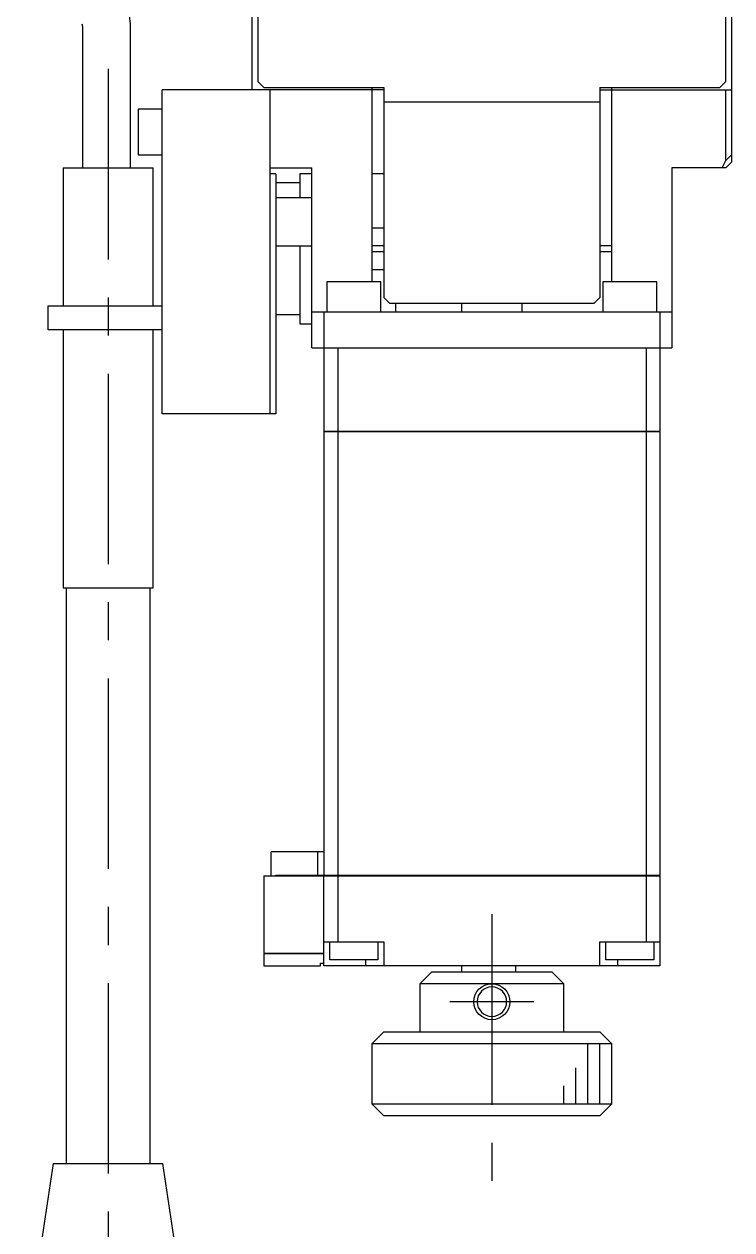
# Model space of a CAD drawing. Extents: x 0 to 715, y -8 to 432.
# Drawn here: x 264.4 to 323.4, y 141.5 to 242 of the extents above; entities that cross this region are included whole.
import ezdxf

# ---------------------------------------------------------------- set-up
doc = ezdxf.new("R2010")
doc.units = 0
doc.header["$LTSCALE"] = 0.5
doc.linetypes.add('CENTER', pattern=[50.8, 31.75, -6.35, 6.35, -6.35])
for name, color, linetype in [('MSM_CENTER', 1, 'CENTER'), ('MSM_CONTINUOUS', 7, 'CONTINUOUS'), ('MSM_NARROW', 5, 'CONTINUOUS')]:
    doc.layers.add(name, color=color, linetype=linetype)

msp = doc.modelspace()

# ---------------------------------------------------------------- linework, layer by layer
at = {"layer": 'MSM_CENTER'}
for p, q in [((271.44, 238.23), (271.44, 88.23)), ((303.44, 167.77), (303.44, 144.18)), ((306.94, 160.48), (299.94, 160.48))]:
    msp.add_line(p, q, dxfattribs=at)
at = {"layer": 'MSM_CONTINUOUS'}
for p, q in [((283.44, 265.48), (283.44, 236.48)), ((323.44, 230.48), (323.44, 265.48)), ((283.94, 251.18), (283.94, 237.18)), ((322.94, 237.18), (322.94, 251.18)), ((269.31, 241.79), (269.31, 229.98)), ((273.31, 229.98), (273.31, 241.79)), ((275.94, 209.48), (275.94, 236.48)), ((294.44, 236.48), (275.94, 236.48)), ((283.94, 237.18), (284.44, 236.68)), ((284.44, 236.68), (294.44, 236.68)), ((284.94, 236.48), (284.94, 209.48)), ((293.44, 236.68), (293.44, 220.48)), ((294.44, 236.68), (294.44, 219.18)), ((312.44, 236.68), (322.44, 236.68)), ((312.44, 236.68), (312.44, 219.18)), ((312.44, 236.48), (323.44, 236.48)), ((313.44, 220.48), (313.44, 236.68)), ((322.44, 236.68), (322.94, 237.18)), ((322.94, 230.59), (322.94, 236.48)), ((294.44, 235.48), (312.44, 235.48)), ((273.94, 234.88), (273.94, 231.08)), ((275.94, 234.88), (273.94, 234.88)), ((273.94, 231.08), (275.94, 231.08)), ((322.64, 229.98), (322.94, 230.59)), ((322.94, 230.59), (323.44, 231.09)), ((323.44, 230.48), (322.94, 229.98)), ((267.69, 229.98), (267.69, 218.48)), ((267.69, 229.98), (275.19, 229.98)), ((275.19, 218.48), (275.19, 229.98)), ((284.94, 229.98), (288.44, 229.98)), ((285.44, 229.48), (284.94, 229.48)), ((285.44, 229.48), (285.44, 209.48)), ((288.44, 229.48), (287.44, 229.48)), ((287.44, 229.48), (287.44, 227.48)), ((288.44, 214.98), (288.44, 229.98)), ((294.44, 229.48), (293.44, 229.48)), ((322.94, 229.98), (318.44, 229.98)), ((318.44, 229.98), (318.44, 214.98)), ((287.44, 228.73), (285.44, 228.73)), ((288.44, 227.48), (285.44, 227.48)), ((293.44, 224.98), (294.44, 224.98)), ((285.44, 223.48), (288.44, 223.48)), ((287.44, 223.48), (287.44, 216.98)), ((294.44, 223.48), (293.44, 223.48)), ((313.44, 223.48), (312.44, 223.48)), ((294.44, 222.98), (293.44, 222.98)), ((313.44, 222.98), (312.44, 222.98)), ((294.44, 221.48), (293.44, 221.48)), ((294.19, 220.48), (289.69, 220.48)), ((289.69, 220.48), (289.69, 217.98)), ((294.19, 217.98), (294.19, 220.48)), ((317.19, 220.48), (312.69, 220.48)), ((312.69, 220.48), (312.69, 217.98)), ((317.19, 217.98), (317.19, 220.48)), ((294.44, 219.18), (294.94, 218.68)), ((311.94, 218.68), (312.44, 219.18)), ((266.44, 216.48), (266.44, 218.48)), ((266.44, 218.48), (275.94, 218.48)), ((311.94, 218.68), (294.94, 218.68)), ((295.44, 217.98), (295.44, 218.68)), ((300.94, 217.98), (300.94, 218.68)), ((305.94, 218.68), (305.94, 217.98)), ((287.44, 217.73), (285.44, 217.73)), ((288.44, 217.98), (318.44, 217.98)), ((289.44, 217.98), (289.44, 208.03)), ((317.44, 217.98), (317.44, 208.03)), ((275.94, 216.48), (266.44, 216.48)), ((267.69, 216.48), (267.69, 194.98)), ((275.19, 194.98), (275.19, 216.48)), ((287.44, 216.98), (288.44, 216.98)), ((288.44, 214.98), (318.44, 214.98)), ((290.6, 214.98), (290.6, 208.03)), ((316.29, 214.98), (316.29, 208.03)), ((285.44, 209.48), (275.94, 209.48)), ((289.44, 208.03), (317.44, 208.03)), ((289.44, 207.98), (289.44, 171.03)), ((317.44, 207.98), (289.44, 207.98)), ((289.45, 207.98), (289.45, 208.03)), ((290.6, 207.98), (290.6, 208.03)), ((290.6, 207.98), (290.6, 171.03)), ((316.29, 207.98), (316.29, 208.03)), ((316.29, 207.98), (316.29, 171.03)), ((317.43, 207.98), (317.43, 208.03)), ((317.44, 207.98), (317.44, 171.03)), ((267.69, 194.98), (275.19, 194.98)), ((267.94, 194.98), (267.94, 146.98)), ((274.94, 146.98), (274.94, 194.98)), ((285.04, 170.98), (285.04, 172.98)), ((289.44, 172.98), (285.04, 172.98)), ((288.94, 171.03), (288.94, 172.98)), ((284.44, 170.98), (284.44, 164.53)), ((284.44, 170.98), (317.44, 170.98)), ((285.44, 170.98), (285.44, 171.03)), ((285.44, 171.03), (317.44, 171.03)), ((289.44, 163.48), (289.44, 170.98)), ((289.45, 170.98), (289.45, 171.03)), ((290.6, 170.98), (290.6, 171.03)), ((290.6, 170.98), (290.6, 165.48)), ((316.29, 170.98), (316.29, 171.03)), ((316.29, 170.98), (316.29, 165.48)), ((317.43, 170.98), (317.43, 171.03)), ((317.44, 170.98), (317.44, 163.48)), ((289.44, 165.48), (294.44, 165.48)), ((289.94, 163.98), (289.94, 165.48)), ((293.94, 165.48), (293.94, 163.98)), ((294.44, 165.48), (294.44, 163.48)), ((312.44, 163.48), (312.44, 165.48)), ((312.44, 165.48), (317.44, 165.48)), ((312.94, 163.98), (312.94, 165.48)), ((316.94, 165.48), (316.94, 163.98)), ((284.44, 164.53), (289.44, 164.53)), ((284.44, 164.48), (284.44, 163.48)), ((289.44, 164.48), (284.44, 164.48)), ((284.49, 164.48), (284.49, 164.53)), ((293.94, 163.98), (289.94, 163.98)), ((292.94, 163.48), (292.94, 163.98)), ((316.94, 163.98), (312.94, 163.98)), ((313.94, 163.48), (313.94, 163.98)), ((284.44, 163.48), (289.14, 163.48)), ((289.14, 163.48), (289.14, 163.68)), ((289.14, 163.68), (289.44, 163.68)), ((317.44, 163.48), (289.44, 163.48)), ((297.44, 161.98), (298.44, 162.98)), ((298.44, 162.98), (308.44, 162.98)), ((300.94, 162.98), (300.94, 163.48)), ((305.44, 162.98), (305.44, 163.48)), ((308.44, 162.98), (309.44, 161.98)), ((297.44, 161.98), (297.44, 157.98)), ((309.44, 161.98), (297.44, 161.98)), ((309.44, 157.98), (309.44, 161.98)), ((294.44, 157.98), (293.44, 156.98)), ((294.44, 157.98), (312.44, 157.98)), ((313.44, 156.98), (312.44, 157.98)), ((313.44, 156.98), (293.44, 156.98)), ((293.44, 156.98), (293.44, 151.98)), ((313.44, 151.98), (313.44, 156.98)), ((293.44, 151.98), (313.44, 151.98)), ((293.44, 151.98), (294.44, 150.98)), ((312.44, 150.98), (313.44, 151.98)), ((312.44, 150.98), (294.44, 150.98)), ((266.87, 146.98), (264.44, 130.98)), ((266.87, 146.98), (276.01, 146.98)), ((278.44, 130.98), (276.01, 146.98))]:
    msp.add_line(p, q, dxfattribs=at)
at = {"layer": 'MSM_CONTINUOUS', "extrusion": (0, 0, -1)}
msp.add_circle((-303.44, 160.48), 1.23, dxfattribs=at)
at = {"layer": 'MSM_CONTINUOUS'}
for radius in [5, 1]:
    msp.add_arc((268.31, 241.79), radius, 0, 10, dxfattribs=at)
at = {"layer": 'MSM_NARROW'}
for p, q in [((311.44, 151.98), (311.44, 156.98)), ((312.44, 151.98), (312.44, 156.98)), ((310.44, 151.98), (310.44, 154.98)), ((309.44, 151.98), (309.44, 153.48))]:
    msp.add_line(p, q, dxfattribs=at)
msp.add_circle((303.44, 160.48), 1.5, dxfattribs=at)

doc.saveas('drawing.dxf')
